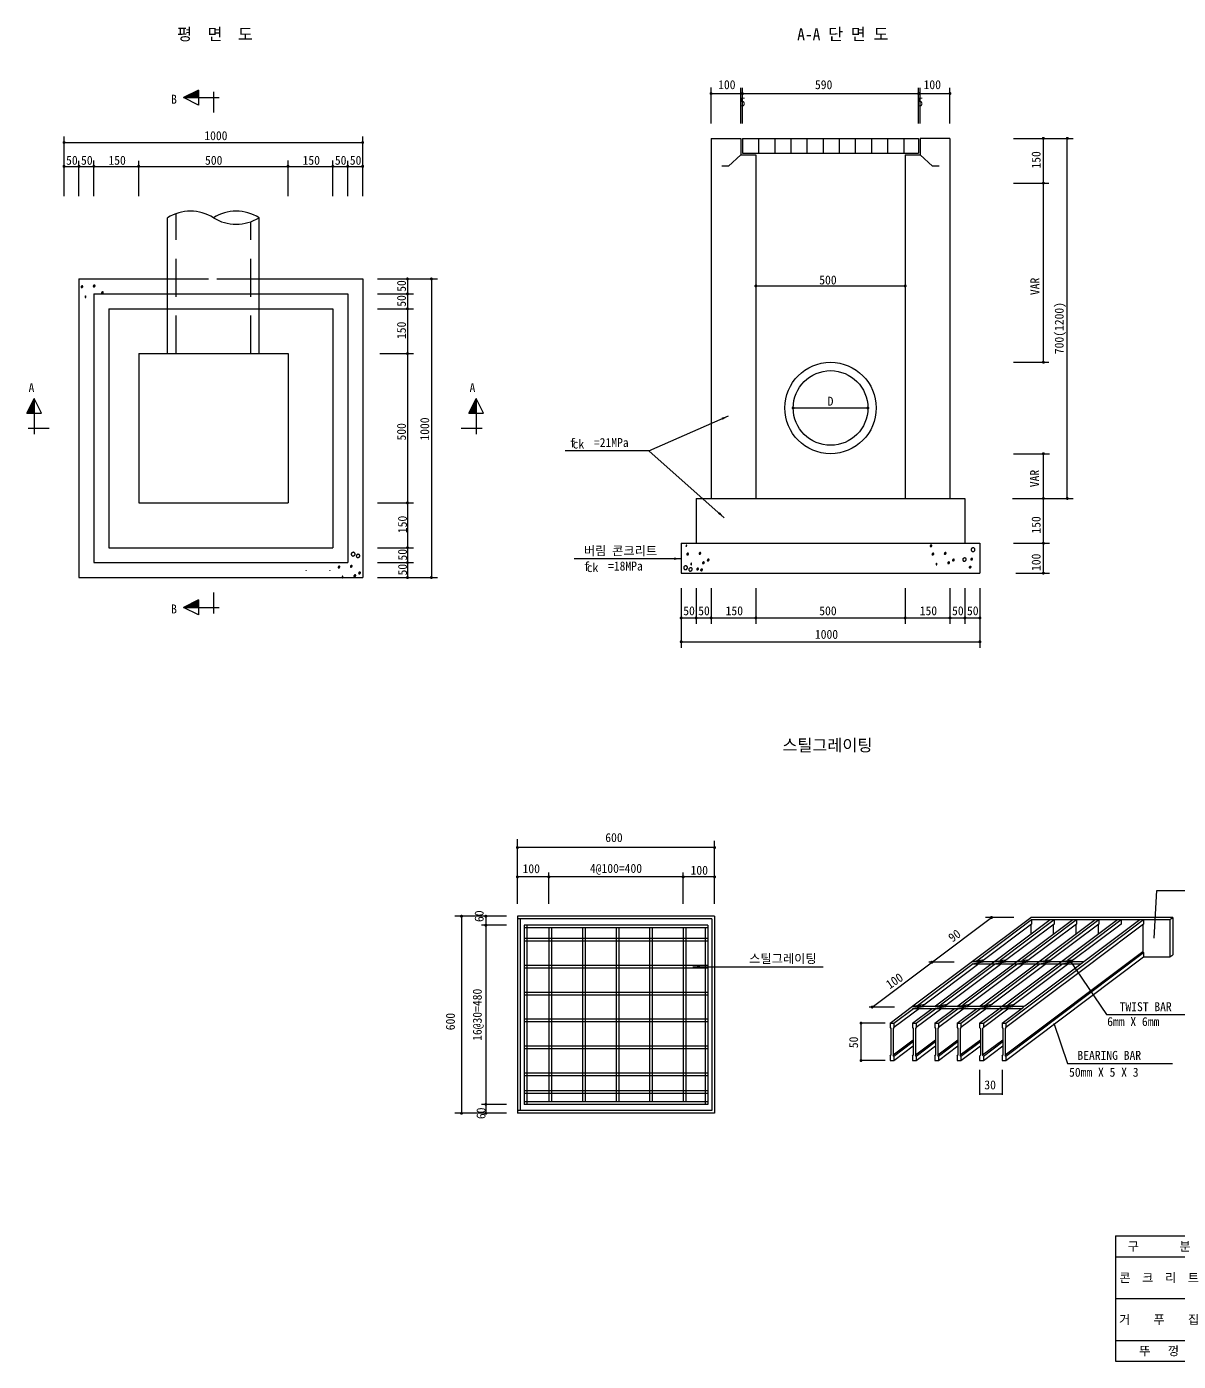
# Model space of a CAD drawing. Header units: inches. Extents: x 15 to 329, y 6 to 106.
# Drawn here: x 15.1 to 92.2, y 17.1 to 106.5 of the extents above; entities that cross this region are included whole.
import ezdxf
from ezdxf.enums import TextEntityAlignment as Align

# ---------------------------------------------------------------- set-up
doc = ezdxf.new("R2010")
doc.units = ezdxf.units.IN
doc.header["$MEASUREMENT"] = 0
doc.linetypes.add('HIDDEN', pattern=[9.525, 6.35, -3.175])
for name, color, linetype in [('ARHT', 8, 'Continuous'), ('COBR', 3, 'Continuous'), ('CODN', 1, 'Continuous'), ('COMM', 7, 'Continuous'), ('FORM', 7, 'Continuous'), ('TEXT', 3, 'Continuous')]:
    doc.layers.add(name, color=color, linetype=linetype)
doc.styles.add('돋움', font='DotumChe.TTF')

msp = doc.modelspace()

# ---------------------------------------------------------------- linework, layer by layer
at = {"layer": 'ARHT', "linetype": 'Continuous'}
for p, q in [((64.104, 99.005), (64.104, 98.005)), ((65.184, 99.005), (65.184, 98.005)), ((66.264, 99.005), (66.264, 98.005)), ((67.344, 99.005), (67.344, 98.005)), ((68.424, 99.005), (68.424, 98.005)), ((69.504, 99.005), (69.504, 98.005)), ((70.584, 99.005), (70.584, 98.005)), ((71.664, 99.005), (71.664, 98.005)), ((72.744, 99.005), (72.744, 98.005)), ((73.824, 99.005), (73.824, 98.005))]:
    msp.add_line(p, q, dxfattribs=at)
for points in [[(18.763, 89.105, 0.071895), (18.743, 89.087, 0.083232), (18.732, 89.067, 0.106682), (18.729, 89.045, 0.132372), (18.735, 89.028, 0.132372), (18.749, 89.017, 0.106682), (18.77, 89.012, 0.083232), (18.793, 89.015, 0.071895), (18.817, 89.027, 0.071895), (18.836, 89.045, 0.083232), (18.847, 89.065, 0.106682), (18.85, 89.087, 0.132372), (18.844, 89.104, 0.132372), (18.831, 89.115, 0.106682), (18.809, 89.12, 0.083232), (18.787, 89.117, 0.071895)], [(19.582, 89.155, 0.071895), (19.563, 89.136, 0.083232), (19.551, 89.116, 0.106682), (19.548, 89.095, 0.132372), (19.554, 89.078, 0.132372), (19.568, 89.066, 0.106682), (19.589, 89.061, 0.083232), (19.612, 89.065, 0.071895), (19.636, 89.077, 0.071895), (19.655, 89.095, 0.083232), (19.667, 89.115, 0.106682), (19.67, 89.136, 0.132372), (19.664, 89.153, 0.132372), (19.65, 89.165, 0.106682), (19.629, 89.17, 0.083232), (19.606, 89.166, 0.071895)], [(20.137, 88.706, 0.071895), (20.117, 88.688, 0.083232), (20.106, 88.668, 0.106682), (20.103, 88.646, 0.132372), (20.109, 88.629, 0.132372), (20.123, 88.618, 0.106682), (20.144, 88.613, 0.083232), (20.167, 88.616, 0.071895), (20.191, 88.628, 0.071895), (20.21, 88.646, 0.083232), (20.221, 88.666, 0.106682), (20.224, 88.688, 0.132372), (20.218, 88.705, 0.132372), (20.205, 88.716, 0.106682), (20.183, 88.721, 0.083232), (20.161, 88.718, 0.071895)], [(19.005, 88.395, 0.044171), (19.007, 88.372, 0.057606), (19.012, 88.355, 0.09989), (19.021, 88.342, 0.193829), (19.029, 88.339, 0.193829), (19.037, 88.342, 0.09989), (19.046, 88.355, 0.057606), (19.052, 88.372, 0.044171), (19.054, 88.395, 0.044171), (19.052, 88.418, 0.057606), (19.046, 88.435, 0.09989), (19.037, 88.448, 0.193829), (19.029, 88.451, 0.193829), (19.021, 88.448, 0.09989), (19.012, 88.435, 0.057606), (19.007, 88.418, 0.044171)]]:
    msp.add_lwpolyline(points, format="xyb", close=True, dxfattribs=at)
for centre in [(33.815, 70.048), (35.393, 70.048)]:
    msp.add_circle(centre, 0.002, dxfattribs=at)
for centre, radius, start, end in [((59.248, 71.714), 0.0522, 64.7817, 89.1393), ((59.203, 71.749), 0.093, 304.6197, 321.06852), ((59.256, 71.73), 0.0343, 34.6197, 64.7817), ((59.222, 71.735), 0.0696, 321.06852, 340.10012), ((59.256, 71.73), 0.0343, 4.45771, 34.6197), ((59.238, 71.729), 0.0522, 340.10012, 4.45771), ((75.643, 71.695), 0.0522, 160.10012, 184.45771), ((75.625, 71.694), 0.0343, 184.45771, 214.6197), ((75.659, 71.689), 0.0696, 141.06852, 160.10012), ((75.625, 71.694), 0.0343, 214.6197, 244.7817), ((75.677, 71.674), 0.093, 124.6197, 141.06852), ((75.633, 71.71), 0.0522, 244.7817, 269.1393), ((75.677, 71.674), 0.093, 108.17088, 124.6197), ((75.633, 71.727), 0.0696, 269.1393, 288.17088), ((75.67, 71.696), 0.0696, 89.1393, 108.17088), ((75.626, 71.749), 0.093, 288.17088, 304.6197), ((75.67, 71.714), 0.0522, 64.7817, 89.1393), ((75.626, 71.749), 0.093, 304.6197, 321.06852), ((75.678, 71.73), 0.0343, 34.6197, 64.7817), ((75.644, 71.735), 0.0696, 321.06852, 340.10012), ((75.678, 71.73), 0.0343, 4.45771, 34.6197), ((75.66, 71.729), 0.0522, 340.10012, 4.45771), ((78.475, 71.449), 0.131, 139.68816, 161.61197), ((78.475, 71.449), 0.131, 117.76437, 139.68816), ((78.473, 71.452), 0.127, 95.51129, 117.76437), ((78.473, 71.455), 0.124, 72.7762, 95.51129), ((78.474, 71.459), 0.12, 49.68817, 72.7762), ((78.474, 71.459), 0.12, 26.60014, 49.68817), ((78.471, 71.457), 0.124, 3.86504, 26.60014), ((36.957, 71.15), 0.127, 161.61197, 183.86504), ((36.954, 71.15), 0.124, 183.86504, 206.60014), ((36.961, 71.149), 0.131, 139.68816, 161.61197), ((36.95, 71.148), 0.12, 206.60014, 229.68817), ((36.961, 71.149), 0.131, 117.76437, 139.68816), ((36.95, 71.148), 0.12, 229.68817, 252.7762), ((36.959, 71.152), 0.127, 95.51129, 117.76437), ((36.952, 71.151), 0.124, 252.7762, 275.51129), ((36.958, 71.155), 0.124, 72.7762, 95.51129), ((36.951, 71.155), 0.127, 275.51129, 297.76437), ((36.96, 71.159), 0.12, 49.68817, 72.7762), ((36.949, 71.158), 0.131, 297.76437, 319.68816), ((36.96, 71.159), 0.12, 26.60014, 49.68817), ((36.949, 71.158), 0.131, 319.68816, 341.61197), ((36.956, 71.157), 0.124, 3.86504, 26.60014), ((36.953, 71.157), 0.127, 341.61197, 3.86504), ((37.274, 71.023), 0.107, 160.24937, 183.75418), ((37.259, 71.022), 0.0919, 183.75418, 209.16871), ((37.287, 71.019), 0.121, 139.02311, 160.24937), ((37.259, 71.022), 0.0919, 209.16871, 234.58324), ((37.299, 71.008), 0.138, 119.1687, 139.02311), ((37.267, 71.035), 0.107, 234.58324, 258.08805), ((37.299, 71.008), 0.138, 99.31428, 119.1687), ((37.27, 71.048), 0.121, 258.08805, 279.31428), ((37.297, 71.024), 0.121, 78.08805, 99.31428), ((37.267, 71.065), 0.138, 279.31428, 299.1687), ((37.3, 71.038), 0.107, 54.58324, 78.08805), ((37.267, 71.065), 0.138, 299.1687, 319.02311), ((37.308, 71.05), 0.0919, 29.16871, 54.58324), ((37.28, 71.054), 0.121, 319.02311, 340.24937), ((37.308, 71.05), 0.0919, 3.75418, 29.16871), ((37.293, 71.049), 0.107, 340.24937, 3.75418), ((59.349, 71.142), 0.0522, 160.10012, 184.45771), ((59.331, 71.141), 0.0343, 184.45771, 214.6197), ((59.365, 71.136), 0.0696, 141.06852, 160.10012), ((59.331, 71.141), 0.0343, 214.6197, 244.7817), ((59.384, 71.122), 0.093, 124.6197, 141.06852), ((59.339, 71.157), 0.0522, 244.7817, 269.1393), ((59.384, 71.122), 0.093, 108.17088, 124.6197), ((59.339, 71.175), 0.0696, 269.1393, 288.17088), ((59.376, 71.144), 0.0696, 89.1393, 108.17088), ((59.332, 71.197), 0.093, 288.17088, 304.6197), ((59.377, 71.161), 0.0522, 64.7817, 89.1393), ((59.332, 71.197), 0.093, 304.6197, 321.06852), ((59.384, 71.178), 0.0343, 34.6197, 64.7817), ((59.35, 71.182), 0.0696, 321.06852, 340.10012), ((59.384, 71.178), 0.0343, 4.45771, 34.6197), ((59.366, 71.176), 0.0522, 340.10012, 4.45771), ((60.168, 71.192), 0.0522, 160.10012, 184.45771), ((60.151, 71.19), 0.0343, 184.45771, 214.6197), ((60.185, 71.186), 0.0696, 141.06852, 160.10012), ((60.151, 71.19), 0.0343, 214.6197, 244.7817), ((60.203, 71.171), 0.093, 124.6197, 141.06852), ((60.158, 71.207), 0.0522, 244.7817, 269.1393), ((60.203, 71.171), 0.093, 108.17088, 124.6197), ((60.158, 71.224), 0.0696, 269.1393, 288.17088), ((60.196, 71.193), 0.0696, 89.1393, 108.17088), ((60.151, 71.246), 0.093, 288.17088, 304.6197), ((60.196, 71.211), 0.0522, 64.7817, 89.1393), ((60.151, 71.246), 0.093, 304.6197, 321.06852), ((60.204, 71.227), 0.0343, 34.6197, 64.7817), ((60.169, 71.232), 0.0696, 321.06852, 340.10012), ((60.204, 71.227), 0.0343, 4.45771, 34.6197), ((60.186, 71.226), 0.0522, 340.10012, 4.45771), ((60.44, 70.539), 0.093, 108.17088, 124.6197), ((60.433, 70.562), 0.0696, 89.1393, 108.17088), ((60.433, 70.579), 0.0522, 64.7817, 89.1393), ((60.44, 70.595), 0.0343, 34.6197, 64.7817), ((60.723, 70.743), 0.0522, 160.10012, 184.45771), ((60.705, 70.742), 0.0343, 184.45771, 214.6197), ((60.739, 70.737), 0.0696, 141.06852, 160.10012), ((60.705, 70.742), 0.0343, 214.6197, 244.7817), ((60.758, 70.723), 0.093, 124.6197, 141.06852), ((60.713, 70.758), 0.0522, 244.7817, 269.1393), ((60.758, 70.723), 0.093, 108.17088, 124.6197), ((60.713, 70.775), 0.0696, 269.1393, 288.17088), ((60.75, 70.745), 0.0696, 89.1393, 108.17088), ((60.706, 70.798), 0.093, 288.17088, 304.6197), ((60.751, 70.762), 0.0522, 64.7817, 89.1393), ((60.706, 70.798), 0.093, 304.6197, 321.06852), ((60.758, 70.778), 0.0343, 34.6197, 64.7817), ((60.724, 70.783), 0.0696, 321.06852, 340.10012), ((60.758, 70.778), 0.0343, 4.45771, 34.6197), ((60.74, 70.777), 0.0522, 340.10012, 4.45771), ((75.771, 71.142), 0.0522, 160.10012, 184.45771), ((75.753, 71.141), 0.0343, 184.45771, 214.6197), ((75.788, 71.136), 0.0696, 141.06852, 160.10012), ((75.753, 71.141), 0.0343, 214.6197, 244.7817), ((75.806, 71.122), 0.093, 124.6197, 141.06852), ((75.761, 71.157), 0.0522, 244.7817, 269.1393), ((75.806, 71.122), 0.093, 108.17088, 124.6197), ((75.761, 71.175), 0.0696, 269.1393, 288.17088), ((75.798, 71.144), 0.0696, 89.1393, 108.17088), ((75.754, 71.197), 0.093, 288.17088, 304.6197), ((75.799, 71.161), 0.0522, 64.7817, 89.1393), ((75.754, 71.197), 0.093, 304.6197, 321.06852), ((75.806, 71.178), 0.0343, 34.6197, 64.7817), ((75.772, 71.182), 0.0696, 321.06852, 340.10012), ((75.806, 71.178), 0.0343, 4.45771, 34.6197), ((75.789, 71.176), 0.0522, 340.10012, 4.45771), ((76.591, 71.192), 0.0522, 160.10012, 184.45771), ((76.573, 71.19), 0.0343, 184.45771, 214.6197), ((76.607, 71.186), 0.0696, 141.06852, 160.10012), ((76.573, 71.19), 0.0343, 214.6197, 244.7817), ((76.625, 71.171), 0.093, 124.6197, 141.06852), ((76.58, 71.207), 0.0522, 244.7817, 269.1393), ((76.625, 71.171), 0.093, 108.17088, 124.6197), ((76.581, 71.224), 0.0696, 269.1393, 288.17088), ((76.618, 71.193), 0.0696, 89.1393, 108.17088), ((76.573, 71.246), 0.093, 288.17088, 304.6197), ((76.618, 71.211), 0.0522, 64.7817, 89.1393), ((76.573, 71.246), 0.093, 304.6197, 321.06852), ((76.626, 71.227), 0.0343, 34.6197, 64.7817), ((76.592, 71.232), 0.0696, 321.06852, 340.10012), ((76.626, 71.227), 0.0343, 4.45771, 34.6197), ((76.608, 71.226), 0.0522, 340.10012, 4.45771), ((76.862, 70.539), 0.093, 108.17088, 124.6197), ((76.855, 70.562), 0.0696, 89.1393, 108.17088), ((76.855, 70.579), 0.0522, 64.7817, 89.1393), ((76.863, 70.595), 0.0343, 34.6197, 64.7817), ((77.145, 70.743), 0.0522, 160.10012, 184.45771), ((77.127, 70.742), 0.0343, 184.45771, 214.6197), ((77.162, 70.737), 0.0696, 141.06852, 160.10012), ((77.127, 70.742), 0.0343, 214.6197, 244.7817), ((77.18, 70.723), 0.093, 124.6197, 141.06852), ((77.135, 70.758), 0.0522, 244.7817, 269.1393), ((77.18, 70.723), 0.093, 108.17088, 124.6197), ((77.135, 70.775), 0.0696, 269.1393, 288.17088), ((77.173, 70.745), 0.0696, 89.1393, 108.17088), ((77.128, 70.798), 0.093, 288.17088, 304.6197), ((77.173, 70.762), 0.0522, 64.7817, 89.1393), ((77.128, 70.798), 0.093, 304.6197, 321.06852), ((77.18, 70.778), 0.0343, 34.6197, 64.7817), ((77.146, 70.783), 0.0696, 321.06852, 340.10012), ((77.18, 70.778), 0.0343, 4.45771, 34.6197), ((77.163, 70.777), 0.0522, 340.10012, 4.45771), ((77.884, 70.782), 0.107, 160.24937, 183.75418), ((77.869, 70.781), 0.0919, 183.75418, 209.16871), ((77.897, 70.777), 0.121, 139.02311, 160.24937), ((77.869, 70.781), 0.0919, 209.16871, 234.58324), ((77.909, 70.766), 0.138, 119.1687, 139.02311), ((77.877, 70.793), 0.107, 234.58324, 258.08805), ((77.909, 70.766), 0.138, 99.31428, 119.1687), ((77.88, 70.806), 0.121, 258.08805, 279.31428), ((77.907, 70.783), 0.121, 78.08805, 99.31428), ((77.877, 70.823), 0.138, 279.31428, 299.1687), ((77.91, 70.796), 0.107, 54.58324, 78.08805), ((77.877, 70.823), 0.138, 299.1687, 319.02311), ((77.918, 70.808), 0.0919, 29.16871, 54.58324), ((77.89, 70.812), 0.121, 319.02311, 340.24937), ((77.918, 70.808), 0.0919, 3.75418, 29.16871), ((77.903, 70.807), 0.107, 340.24937, 3.75418), ((78.362, 70.802), 0.0522, 160.10012, 184.45771), ((78.344, 70.8), 0.0343, 184.45771, 214.6197), ((78.379, 70.796), 0.0696, 141.06852, 160.10012), ((78.344, 70.8), 0.0343, 214.6197, 244.7817), ((78.397, 70.781), 0.093, 124.6197, 141.06852), ((78.352, 70.817), 0.0522, 244.7817, 269.1393), ((78.397, 70.781), 0.093, 108.17088, 124.6197), ((78.472, 71.45), 0.127, 161.61197, 183.86504), ((78.468, 71.45), 0.124, 183.86504, 206.60014), ((78.352, 70.834), 0.0696, 269.1393, 288.17088), ((78.465, 71.448), 0.12, 206.60014, 229.68817), ((78.39, 70.803), 0.0696, 89.1393, 108.17088), ((78.345, 70.856), 0.093, 288.17088, 304.6197), ((78.465, 71.448), 0.12, 229.68817, 252.7762), ((78.39, 70.821), 0.0522, 64.7817, 89.1393), ((78.345, 70.856), 0.093, 304.6197, 321.06852), ((78.397, 70.837), 0.0343, 34.6197, 64.7817), ((78.363, 70.842), 0.0696, 321.06852, 340.10012), ((78.397, 70.837), 0.0343, 4.45771, 34.6197), ((78.38, 70.836), 0.0522, 340.10012, 4.45771), ((78.466, 71.452), 0.124, 252.7762, 275.51129), ((78.466, 71.455), 0.127, 275.51129, 297.76437), ((78.464, 71.458), 0.131, 297.76437, 319.68816), ((78.464, 71.458), 0.131, 319.68816, 341.61197), ((78.468, 71.457), 0.127, 341.61197, 3.86504), ((36.001, 70.276), 0.0522, 160.10012, 184.45771), ((35.983, 70.275), 0.0343, 184.45771, 214.6197), ((36.017, 70.27), 0.0696, 141.06852, 160.10012), ((35.983, 70.275), 0.0343, 214.6197, 244.7817), ((36.035, 70.255), 0.093, 124.6197, 141.06852), ((35.99, 70.291), 0.0522, 244.7817, 269.1393), ((36.035, 70.255), 0.093, 108.17088, 124.6197), ((35.991, 70.308), 0.0696, 269.1393, 288.17088), ((36.028, 70.278), 0.0696, 89.1393, 108.17088), ((35.983, 70.33), 0.093, 288.17088, 304.6197), ((36.028, 70.295), 0.0522, 64.7817, 89.1393), ((35.983, 70.33), 0.093, 304.6197, 321.06852), ((36.036, 70.311), 0.0343, 34.6197, 64.7817), ((36.001, 70.316), 0.0696, 321.06852, 340.10012), ((36.036, 70.311), 0.0343, 4.45771, 34.6197), ((36.018, 70.31), 0.0522, 340.10012, 4.45771), ((36.82, 70.326), 0.0522, 160.10012, 184.45771), ((36.802, 70.324), 0.0343, 184.45771, 214.6197), ((36.836, 70.32), 0.0696, 141.06852, 160.10012), ((36.802, 70.324), 0.0343, 214.6197, 244.7817), ((36.854, 70.305), 0.093, 124.6197, 141.06852), ((36.81, 70.34), 0.0522, 244.7817, 269.1393), ((36.854, 70.305), 0.093, 108.17088, 124.6197), ((36.81, 70.358), 0.0696, 269.1393, 288.17088), ((36.847, 70.327), 0.0696, 89.1393, 108.17088), ((36.803, 70.38), 0.093, 288.17088, 304.6197), ((36.847, 70.345), 0.0522, 64.7817, 89.1393), ((36.803, 70.38), 0.093, 304.6197, 321.06852), ((36.855, 70.361), 0.0343, 34.6197, 64.7817), ((36.821, 70.365), 0.0696, 321.06852, 340.10012), ((36.855, 70.361), 0.0343, 4.45771, 34.6197), ((36.837, 70.359), 0.0522, 340.10012, 4.45771), ((37.073, 69.688), 0.0696, 141.06852, 160.10012), ((37.091, 69.673), 0.093, 124.6197, 141.06852), ((37.091, 69.673), 0.093, 108.17088, 124.6197), ((37.084, 69.695), 0.0696, 89.1393, 108.17088), ((37.084, 69.713), 0.0522, 64.7817, 89.1393), ((37.092, 69.729), 0.0343, 34.6197, 64.7817), ((37.092, 69.729), 0.0343, 4.45771, 34.6197), ((37.074, 69.728), 0.0522, 340.10012, 4.45771), ((37.375, 69.877), 0.0522, 160.10012, 184.45771), ((37.357, 69.876), 0.0343, 184.45771, 214.6197), ((37.391, 69.871), 0.0696, 141.06852, 160.10012), ((37.357, 69.876), 0.0343, 214.6197, 244.7817), ((37.409, 69.856), 0.093, 124.6197, 141.06852), ((37.364, 69.892), 0.0522, 244.7817, 269.1393), ((37.409, 69.856), 0.093, 108.17088, 124.6197), ((37.365, 69.909), 0.0696, 269.1393, 288.17088), ((37.402, 69.879), 0.0696, 89.1393, 108.17088), ((37.357, 69.931), 0.093, 288.17088, 304.6197), ((37.402, 69.896), 0.0522, 64.7817, 89.1393), ((37.357, 69.931), 0.093, 304.6197, 321.06852), ((37.41, 69.912), 0.0343, 34.6197, 64.7817), ((37.376, 69.917), 0.0696, 321.06852, 340.10012), ((37.41, 69.912), 0.0343, 4.45771, 34.6197), ((37.392, 69.911), 0.0522, 340.10012, 4.45771), ((59.217, 70.245), 0.127, 161.61197, 183.86504), ((59.214, 70.245), 0.124, 183.86504, 206.60014), ((59.22, 70.244), 0.131, 139.68816, 161.61197), ((59.21, 70.243), 0.12, 206.60014, 229.68817), ((59.22, 70.244), 0.131, 117.76437, 139.68816), ((59.21, 70.243), 0.12, 229.68817, 252.7762), ((59.219, 70.247), 0.127, 95.51129, 117.76437), ((59.212, 70.247), 0.124, 252.7762, 275.51129), ((59.218, 70.25), 0.124, 72.7762, 95.51129), ((59.211, 70.25), 0.127, 275.51129, 297.76437), ((59.22, 70.254), 0.12, 49.68817, 72.7762), ((59.209, 70.253), 0.131, 297.76437, 319.68816), ((59.22, 70.254), 0.12, 26.60014, 49.68817), ((59.209, 70.253), 0.131, 319.68816, 341.61197), ((59.216, 70.252), 0.124, 3.86504, 26.60014), ((59.213, 70.252), 0.127, 341.61197, 3.86504), ((59.534, 70.119), 0.107, 160.24937, 183.75418), ((59.519, 70.118), 0.0919, 183.75418, 209.16871), ((59.547, 70.114), 0.121, 139.02311, 160.24937), ((59.519, 70.118), 0.0919, 209.16871, 234.58324), ((59.559, 70.103), 0.138, 119.1687, 139.02311), ((59.527, 70.13), 0.107, 234.58324, 258.08805), ((59.559, 70.103), 0.138, 99.31428, 119.1687), ((59.53, 70.143), 0.121, 258.08805, 279.31428), ((59.557, 70.12), 0.121, 78.08805, 99.31428), ((59.527, 70.16), 0.138, 279.31428, 299.1687), ((59.703, 70.488), 0.13, 169.88342, 180), ((59.703, 70.488), 0.13, 180, 190.11658), ((59.651, 70.498), 0.0768, 156.69567, 169.88342), ((59.651, 70.479), 0.0768, 190.11658, 203.30433), ((59.618, 70.512), 0.0408, 133.87833, 156.69567), ((59.618, 70.465), 0.0408, 203.30433, 226.12167), ((59.56, 70.133), 0.107, 54.58324, 78.08805), ((59.597, 70.533), 0.0114, 90, 133.87833), ((59.597, 70.444), 0.0114, 226.12167, 270), ((59.527, 70.16), 0.138, 299.1687, 319.02311), ((59.597, 70.533), 0.0114, 46.12167, 90), ((59.597, 70.444), 0.0114, 270, 313.87833), ((59.577, 70.512), 0.0408, 23.30433, 46.12167), ((59.577, 70.465), 0.0408, 313.87833, 336.69567), ((59.544, 70.498), 0.0768, 10.11658, 23.30433), ((59.544, 70.479), 0.0768, 336.69567, 349.88342), ((59.491, 70.488), 0.13, 0, 10.11658), ((59.491, 70.488), 0.13, 349.88342, 0), ((59.568, 70.145), 0.0919, 29.16871, 54.58324), ((59.54, 70.149), 0.121, 319.02311, 340.24937), ((59.568, 70.145), 0.0919, 3.75418, 29.16871), ((59.553, 70.144), 0.107, 340.24937, 3.75418), ((60.012, 70.139), 0.0522, 160.10012, 184.45771), ((59.994, 70.137), 0.0343, 184.45771, 214.6197), ((60.029, 70.133), 0.0696, 141.06852, 160.10012), ((59.994, 70.137), 0.0343, 214.6197, 244.7817), ((60.047, 70.118), 0.093, 124.6197, 141.06852), ((60.002, 70.154), 0.0522, 244.7817, 269.1393), ((60.047, 70.118), 0.093, 108.17088, 124.6197), ((60.002, 70.171), 0.0696, 269.1393, 288.17088), ((60.04, 70.14), 0.0696, 89.1393, 108.17088), ((59.995, 70.193), 0.093, 288.17088, 304.6197), ((60.04, 70.158), 0.0522, 64.7817, 89.1393), ((59.995, 70.193), 0.093, 304.6197, 321.06852), ((60.047, 70.174), 0.0343, 34.6197, 64.7817), ((60.013, 70.178), 0.0696, 321.06852, 340.10012), ((60.047, 70.174), 0.0343, 4.45771, 34.6197), ((60.03, 70.173), 0.0522, 340.10012, 4.45771), ((60.276, 70.084), 0.0522, 160.10012, 184.45771), ((60.258, 70.083), 0.0343, 184.45771, 214.6197), ((60.292, 70.078), 0.0696, 141.06852, 160.10012), ((60.258, 70.083), 0.0343, 214.6197, 244.7817), ((60.311, 70.064), 0.093, 124.6197, 141.06852), ((60.266, 70.099), 0.0522, 244.7817, 269.1393), ((60.311, 70.064), 0.093, 108.17088, 124.6197), ((60.266, 70.116), 0.0696, 269.1393, 288.17088), ((60.303, 70.086), 0.0696, 89.1393, 108.17088), ((60.259, 70.139), 0.093, 288.17088, 304.6197), ((60.304, 70.103), 0.0522, 64.7817, 89.1393), ((60.259, 70.139), 0.093, 304.6197, 321.06852), ((60.311, 70.119), 0.0343, 34.6197, 64.7817), ((60.277, 70.124), 0.0696, 321.06852, 340.10012), ((60.311, 70.119), 0.0343, 4.45771, 34.6197), ((60.293, 70.118), 0.0522, 340.10012, 4.45771), ((60.405, 70.56), 0.0522, 160.10012, 184.45771), ((60.388, 70.559), 0.0343, 184.45771, 214.6197), ((60.422, 70.554), 0.0696, 141.06852, 160.10012), ((60.388, 70.559), 0.0343, 214.6197, 244.7817), ((60.44, 70.539), 0.093, 124.6197, 141.06852), ((60.395, 70.575), 0.0522, 244.7817, 269.1393), ((60.395, 70.592), 0.0696, 269.1393, 288.17088), ((60.388, 70.614), 0.093, 288.17088, 304.6197), ((60.388, 70.614), 0.093, 304.6197, 321.06852), ((60.406, 70.6), 0.0696, 321.06852, 340.10012), ((60.44, 70.595), 0.0343, 4.45771, 34.6197), ((60.423, 70.594), 0.0522, 340.10012, 4.45771), ((76.126, 70.488), 0.13, 169.88342, 180), ((76.126, 70.488), 0.13, 180, 190.11658), ((76.073, 70.498), 0.0768, 156.69567, 169.88342), ((76.073, 70.479), 0.0768, 190.11658, 203.30433), ((76.04, 70.512), 0.0408, 133.87833, 156.69567), ((76.04, 70.465), 0.0408, 203.30433, 226.12167), ((76.02, 70.533), 0.0114, 90, 133.87833), ((76.02, 70.444), 0.0114, 226.12167, 270), ((76.02, 70.533), 0.0114, 46.12167, 90), ((76.02, 70.444), 0.0114, 270, 313.87833), ((75.999, 70.512), 0.0408, 23.30433, 46.12167), ((75.999, 70.465), 0.0408, 313.87833, 336.69567), ((75.966, 70.498), 0.0768, 10.11658, 23.30433), ((75.966, 70.479), 0.0768, 336.69567, 349.88342), ((75.913, 70.488), 0.13, 0, 10.11658), ((75.913, 70.488), 0.13, 349.88342, 0), ((76.828, 70.56), 0.0522, 160.10012, 184.45771), ((76.81, 70.559), 0.0343, 184.45771, 214.6197), ((76.844, 70.554), 0.0696, 141.06852, 160.10012), ((76.81, 70.559), 0.0343, 214.6197, 244.7817), ((76.862, 70.539), 0.093, 124.6197, 141.06852), ((76.817, 70.575), 0.0522, 244.7817, 269.1393), ((76.818, 70.592), 0.0696, 269.1393, 288.17088), ((76.81, 70.614), 0.093, 288.17088, 304.6197), ((76.81, 70.614), 0.093, 304.6197, 321.06852), ((76.828, 70.6), 0.0696, 321.06852, 340.10012), ((76.863, 70.595), 0.0343, 4.45771, 34.6197), ((76.845, 70.594), 0.0522, 340.10012, 4.45771), ((78.265, 70.267), 0.0522, 160.10012, 184.45771), ((78.248, 70.266), 0.0343, 184.45771, 214.6197), ((78.282, 70.262), 0.0696, 141.06852, 160.10012), ((78.248, 70.266), 0.0343, 214.6197, 244.7817), ((78.3, 70.247), 0.093, 124.6197, 141.06852), ((78.255, 70.282), 0.0522, 244.7817, 269.1393), ((78.3, 70.247), 0.093, 108.17088, 124.6197), ((78.255, 70.3), 0.0696, 269.1393, 288.17088), ((78.293, 70.269), 0.0696, 89.1393, 108.17088), ((78.248, 70.322), 0.093, 288.17088, 304.6197), ((78.293, 70.286), 0.0522, 64.7817, 89.1393), ((78.248, 70.322), 0.093, 304.6197, 321.06852), ((78.3, 70.303), 0.0343, 34.6197, 64.7817), ((78.266, 70.307), 0.0696, 321.06852, 340.10012), ((78.3, 70.303), 0.0343, 4.45771, 34.6197), ((78.283, 70.301), 0.0522, 340.10012, 4.45771), ((36.355, 69.622), 0.13, 169.88342, 180), ((36.355, 69.622), 0.13, 180, 190.11658), ((36.302, 69.632), 0.0768, 156.69567, 169.88342), ((36.302, 69.613), 0.0768, 190.11658, 203.30433), ((36.269, 69.646), 0.0408, 133.87833, 156.69567), ((36.269, 69.599), 0.0408, 203.30433, 226.12167), ((36.249, 69.667), 0.0114, 90, 133.87833), ((36.249, 69.577), 0.0114, 226.12167, 270), ((36.249, 69.667), 0.0114, 46.12167, 90), ((36.249, 69.577), 0.0114, 270, 313.87833), ((36.228, 69.646), 0.0408, 23.30433, 46.12167), ((36.228, 69.599), 0.0408, 313.87833, 336.69567), ((36.195, 69.632), 0.0768, 10.11658, 23.30433), ((36.195, 69.613), 0.0768, 336.69567, 349.88342), ((36.143, 69.622), 0.13, 0, 10.11658), ((36.143, 69.622), 0.13, 349.88342, 0), ((37.057, 69.694), 0.0522, 160.10012, 184.45771), ((37.039, 69.692), 0.0343, 184.45771, 214.6197), ((37.039, 69.692), 0.0343, 214.6197, 244.7817), ((37.047, 69.708), 0.0522, 244.7817, 269.1393), ((37.047, 69.726), 0.0696, 269.1393, 288.17088), ((37.04, 69.748), 0.093, 288.17088, 304.6197), ((37.04, 69.748), 0.093, 304.6197, 321.06852), ((37.058, 69.733), 0.0696, 321.06852, 340.10012)]:
    msp.add_arc(centre, radius, start, end, dxfattribs=at)
at = {"layer": 'COBR'}
for p, q in [((62.924, 97.905), (62.099, 97.142)), ((74.924, 97.905), (75.749, 97.142)), ((62.099, 97.142), (61.643, 97.142)), ((76.204, 97.142), (75.749, 97.142))]:
    msp.add_line(p, q, dxfattribs=at)
at = {"layer": 'CODN'}
for p, q in [((26.592, 102.23), (25.592, 101.73)), ((26.592, 102.23), (26.592, 101.23)), ((27.592, 102.13), (27.592, 100.73)), ((25.592, 101.73), (27.992, 101.73)), ((26.592, 101.23), (25.592, 101.73)), ((15.092, 80.588), (15.592, 81.588)), ((16.092, 80.588), (15.592, 81.588)), ((15.592, 81.588), (15.592, 79.188)), ((44.692, 80.588), (45.192, 81.588)), ((45.692, 80.588), (45.192, 81.588)), ((45.192, 81.588), (45.192, 79.188)), ((15.092, 80.588), (16.092, 80.588)), ((44.692, 80.588), (45.692, 80.588)), ((15.192, 79.588), (16.592, 79.588)), ((44.192, 79.588), (45.592, 79.588)), ((26.592, 68.088), (25.592, 67.588)), ((26.592, 68.088), (26.592, 67.088)), ((27.592, 68.588), (27.592, 67.188)), ((25.592, 67.588), (27.992, 67.588)), ((26.592, 67.088), (25.592, 67.588)), ((47.957, 47.74), (47.957, 52.067)), ((61.157, 47.74), (61.157, 51.953)), ((61.157, 51.503), (47.957, 51.503)), ((61.157, 49.538), (47.957, 49.538)), ((50.057, 47.74), (50.057, 49.838)), ((59.057, 47.74), (59.057, 49.838)), ((90.6, 45.444), (90.775, 48.628)), ((90.775, 48.628), (101.393, 48.628)), ((47.223, 46.903), (43.759, 46.903)), ((44.209, 46.903), (44.209, 33.703)), ((45.841, 46.903), (45.841, 33.703)), ((71.712, 40.821), (79.709, 46.824)), ((81.2, 46.824), (79.307, 46.824)), ((47.223, 46.303), (45.541, 46.303)), ((77.202, 43.823), (75.508, 43.823)), ((84.947, 43.942), (87.404, 40.331)), ((73.203, 40.821), (71.509, 40.821)), ((87.404, 40.331), (94.21, 40.331)), ((72.576, 39.742), (70.884, 39.742)), ((70.964, 39.742), (70.964, 37.242)), ((83.878, 39.731), (84.786, 37.031)), ((72.576, 37.242), (70.884, 37.242)), ((84.786, 37.031), (91.824, 37.031)), ((78.908, 36.623), (78.908, 34.931)), ((80.408, 36.623), (80.408, 34.931)), ((78.908, 35.011), (80.408, 35.011)), ((47.223, 34.303), (45.541, 34.303)), ((47.223, 33.703), (43.759, 33.703))]:
    msp.add_line(p, q, dxfattribs=at)
at = {"layer": 'CODN', "linetype": 'Continuous'}
for p, q in [((60.923, 100.005), (60.923, 102.405)), ((60.923, 102.005), (76.924, 102.005)), ((62.924, 100.621), (62.924, 102.377)), ((62.924, 100.005), (62.924, 102.377)), ((63.024, 100.621), (63.024, 102.377)), ((63.024, 100.005), (63.024, 102.377)), ((74.824, 100.621), (74.824, 102.377)), ((74.824, 100.005), (74.824, 102.377)), ((74.924, 100.621), (74.924, 102.377)), ((74.924, 100.005), (74.924, 102.377)), ((76.924, 100.005), (76.924, 102.377)), ((17.592, 95.13), (17.592, 99.13)), ((17.592, 98.73), (37.592, 98.73)), ((37.592, 95.13), (37.592, 99.13)), ((81.179, 99.005), (85.179, 99.005)), ((83.179, 84.005), (83.179, 99.005)), ((84.779, 74.884), (84.779, 99.005)), ((18.592, 95.275), (18.592, 97.501)), ((19.592, 95.275), (19.592, 97.53)), ((22.592, 95.275), (22.592, 97.501)), ((32.592, 95.275), (32.592, 97.53)), ((35.592, 95.13), (35.592, 97.53)), ((35.592, 95.275), (35.592, 97.501)), ((36.592, 95.13), (36.592, 97.501)), ((17.592, 97.13), (37.592, 97.13)), ((18.592, 95.13), (18.592, 96.547)), ((19.592, 95.13), (19.592, 96.547)), ((22.592, 95.13), (22.592, 96.547)), ((32.592, 95.13), (32.592, 96.547)), ((81.179, 96.005), (83.55, 96.005)), ((38.592, 89.589), (42.592, 89.589)), ((38.592, 89.589), (40.418, 89.589)), ((40.592, 89.589), (40.592, 69.588)), ((42.192, 89.589), (42.192, 69.588)), ((38.592, 88.589), (40.418, 88.589)), ((38.737, 88.589), (40.992, 88.589)), ((63.924, 89.119), (73.924, 89.119)), ((38.592, 87.589), (40.992, 87.589)), ((38.737, 87.589), (40.418, 87.589)), ((38.737, 84.589), (40.418, 84.589)), ((38.737, 84.589), (40.992, 84.589)), ((81.179, 84.005), (83.55, 84.005)), ((66.423, 80.945), (71.424, 80.945)), ((56.745, 78.077), (62.099, 80.412)), ((56.745, 78.077), (51.146, 78.077)), ((61.805, 73.597), (56.745, 78.077)), ((81.179, 77.884), (83.579, 77.884)), ((83.179, 69.884), (83.179, 77.884)), ((38.592, 74.589), (40.992, 74.589)), ((38.737, 74.589), (40.418, 74.589)), ((81.107, 74.884), (85.179, 74.884)), ((38.592, 71.589), (40.992, 71.589)), ((38.737, 71.589), (40.485, 71.589)), ((81.179, 71.884), (83.579, 71.884)), ((55.888, 70.851), (51.751, 70.851)), ((58.923, 70.851), (55.888, 70.851)), ((38.592, 70.589), (40.418, 70.589)), ((38.737, 70.589), (40.992, 70.589)), ((81.324, 69.884), (83.579, 69.884)), ((38.592, 69.588), (42.592, 69.588)), ((38.592, 69.588), (40.418, 69.588)), ((58.923, 68.884), (58.923, 64.884)), ((59.923, 68.884), (59.923, 66.73)), ((59.923, 68.884), (59.923, 66.484)), ((60.923, 68.884), (60.923, 66.73)), ((60.923, 68.884), (60.923, 66.484)), ((63.924, 68.884), (63.924, 66.73)), ((63.924, 68.884), (63.924, 66.484)), ((73.924, 68.884), (73.924, 66.73)), ((73.924, 68.884), (73.924, 66.484)), ((76.924, 68.884), (76.924, 66.73)), ((76.924, 68.884), (76.924, 66.484)), ((77.924, 68.884), (77.924, 66.73)), ((77.924, 68.884), (77.924, 66.484)), ((78.924, 68.884), (78.924, 64.884)), ((78.924, 68.884), (78.924, 66.501)), ((58.923, 66.884), (78.924, 66.884)), ((58.923, 65.284), (78.924, 65.284))]:
    msp.add_line(p, q, dxfattribs=at)
at = {"layer": 'CODN', "linetype": 'Continuous', "const_width": 0.1}
for points in [[(60.873, 102.005, 1), (60.973, 102.005, 1)], [(62.974, 102.005, 1), (63.074, 102.005, 1)], [(74.774, 102.005, 1), (74.874, 102.005, 1)], [(76.874, 102.005, 1), (76.974, 102.005, 1)], [(17.542, 98.73, 1), (17.642, 98.73, 1)], [(37.542, 98.73, 1), (37.642, 98.73, 1)], [(83.129, 99.005, 1), (83.229, 99.005, 1)], [(84.729, 99.005, 1), (84.829, 99.005, 1)], [(17.542, 97.13, 1), (17.642, 97.13, 1)], [(18.542, 97.13, 1), (18.642, 97.13, 1)], [(19.542, 97.13, 1), (19.642, 97.13, 1)], [(22.542, 97.13, 1), (22.642, 97.13, 1)], [(32.542, 97.13, 1), (32.642, 97.13, 1)], [(35.542, 97.13, 1), (35.642, 97.13, 1)], [(36.542, 97.13, 1), (36.642, 97.13, 1)], [(37.542, 97.13, 1), (37.642, 97.13, 1)], [(83.129, 96.005, 1), (83.229, 96.005, 1)], [(40.542, 89.589, 1), (40.642, 89.589, 1)], [(42.142, 89.589, 1), (42.242, 89.589, 1)], [(40.542, 88.589, 1), (40.642, 88.589, 1)], [(63.874, 89.119, 1), (63.974, 89.119, 1)], [(73.874, 89.119, 1), (73.974, 89.119, 1)], [(40.542, 87.589, 1), (40.642, 87.589, 1)], [(40.542, 84.589, 1), (40.642, 84.589, 1)], [(83.129, 84.005, 1), (83.229, 84.005, 1)], [(66.373, 80.945, 1), (66.473, 80.945, 1)], [(71.374, 80.945, 1), (71.474, 80.945, 1)], [(83.129, 77.884, 1), (83.229, 77.884, 1)], [(40.542, 74.589, 1), (40.642, 74.589, 1)], [(83.129, 74.884, 1), (83.229, 74.884, 1)], [(84.729, 74.884, 1), (84.829, 74.884, 1)], [(40.542, 71.589, 1), (40.642, 71.589, 1)], [(83.129, 71.884, 1), (83.229, 71.884, 1)], [(40.542, 70.589, 1), (40.642, 70.589, 1)], [(83.129, 69.884, 1), (83.229, 69.884, 1)], [(40.542, 69.588, 1), (40.642, 69.588, 1)], [(42.142, 69.588, 1), (42.242, 69.588, 1)], [(58.873, 66.884, 1), (58.973, 66.884, 1)], [(59.873, 66.884, 1), (59.973, 66.884, 1)], [(60.873, 66.884, 1), (60.973, 66.884, 1)], [(63.874, 66.884, 1), (63.974, 66.884, 1)], [(73.874, 66.884, 1), (73.974, 66.884, 1)], [(76.874, 66.884, 1), (76.974, 66.884, 1)], [(77.874, 66.884, 1), (77.974, 66.884, 1)], [(78.874, 66.884, 1), (78.974, 66.884, 1)], [(58.873, 65.284, 1), (58.973, 65.284, 1)], [(78.874, 65.284, 1), (78.974, 65.284, 1)], [(47.907, 51.503, 1), (48.007, 51.503, 1)], [(61.107, 51.503, 1), (61.207, 51.503, 1)], [(47.907, 49.538, 1), (48.007, 49.538, 1)], [(50.007, 49.538, 1), (50.107, 49.538, 1)], [(59.007, 49.538, 1), (59.107, 49.538, 1)], [(61.107, 49.538, 1), (61.207, 49.538, 1)], [(44.159, 46.903, 1), (44.259, 46.903, 1)], [(45.791, 46.903, 1), (45.891, 46.903, 1)], [(79.659, 46.824, 1), (79.759, 46.824, 1)], [(45.791, 46.303, 1), (45.891, 46.303, 1)], [(75.66, 43.823, 1), (75.76, 43.823, 1)], [(71.662, 40.821, 1), (71.762, 40.821, 1)], [(70.914, 39.742, 1), (71.014, 39.742, 1)], [(70.914, 37.242, 1), (71.014, 37.242, 1)], [(45.791, 34.303, 1), (45.891, 34.303, 1)], [(44.159, 33.703, 1), (44.259, 33.703, 1)], [(45.791, 33.703, 1), (45.891, 33.703, 1)]]:
    msp.add_lwpolyline(points, format="xyb", close=True, dxfattribs=at)
at = {"layer": 'CODN'}
msp.add_lwpolyline([(59.711, 43.515), (68.423, 43.515)], dxfattribs=at)
for points in [[(26.592, 101.73), (25.592, 101.73), (26.592, 102.23)], [(15.592, 80.588), (15.592, 81.588), (15.092, 80.588)], [(45.192, 80.588), (45.192, 81.588), (44.692, 80.588)], [(26.592, 67.588), (25.592, 67.588), (26.592, 68.088)]]:
    msp.add_solid(points, dxfattribs=at)
at = {"layer": 'CODN', "linetype": 'Continuous'}
for points in [[(61.627, 80.293), (61.691, 80.147), (62.099, 80.412)], [(61.499, 73.975), (61.393, 73.855), (61.805, 73.597)], [(58.443, 70.931), (58.443, 70.771), (58.923, 70.851)], [(60.191, 43.435), (60.191, 43.595), (59.711, 43.515)]]:
    msp.add_solid(points, dxfattribs=at)
at = {"layer": 'COMM'}
for p, q in [((60.923, 99.005), (60.923, 74.884)), ((60.923, 99.005), (62.924, 99.005)), ((62.924, 99.005), (62.924, 97.905)), ((63.024, 99.005), (74.824, 99.005)), ((63.024, 99.005), (63.024, 98.005)), ((74.824, 99.005), (74.824, 98.005)), ((74.924, 99.005), (74.924, 97.905)), ((76.924, 99.005), (74.924, 99.005)), ((76.924, 99.005), (76.924, 74.884)), ((62.924, 97.905), (63.924, 97.905)), ((63.024, 98.005), (74.824, 98.005)), ((63.924, 97.905), (63.924, 74.884)), ((73.924, 97.905), (73.924, 74.884)), ((73.924, 97.905), (74.924, 97.905)), ((24.532, 84.589), (24.532, 93.691)), ((30.652, 84.589), (30.652, 93.691)), ((18.592, 89.589), (18.592, 69.588)), ((18.592, 89.589), (24.532, 89.589)), ((24.532, 89.589), (27.272, 89.589)), ((27.816, 89.589), (30.652, 89.589)), ((30.652, 89.589), (37.592, 89.589)), ((37.592, 89.589), (37.592, 69.588)), ((19.592, 88.589), (19.592, 70.589)), ((19.592, 88.589), (24.532, 88.589)), ((24.532, 88.589), (30.652, 88.589)), ((30.652, 88.589), (36.592, 88.589)), ((36.592, 88.589), (36.592, 70.589)), ((20.592, 87.589), (20.592, 71.589)), ((20.592, 87.589), (24.532, 87.589)), ((24.532, 87.589), (30.652, 87.589)), ((30.652, 87.589), (35.592, 87.589)), ((35.592, 87.589), (35.592, 71.589)), ((22.592, 84.589), (22.592, 74.588)), ((22.592, 84.589), (32.592, 84.589)), ((32.592, 84.589), (32.592, 74.588)), ((22.592, 74.588), (32.592, 74.588)), ((59.923, 74.884), (77.924, 74.884)), ((59.923, 74.884), (59.923, 71.884)), ((77.924, 74.884), (77.924, 71.884)), ((20.592, 71.589), (35.592, 71.589)), ((58.923, 71.884), (78.924, 71.884)), ((58.923, 71.884), (58.923, 69.884)), ((78.924, 71.884), (78.924, 69.884)), ((19.592, 70.589), (36.592, 70.589)), ((58.923, 69.884), (78.924, 69.884)), ((18.592, 69.588), (37.592, 69.588)), ((47.957, 46.903), (47.957, 33.703)), ((61.157, 46.903), (47.957, 46.903)), ((60.977, 46.723), (47.957, 46.723)), ((48.137, 46.723), (48.137, 33.883)), ((60.977, 46.723), (60.977, 33.883)), ((61.157, 46.903), (61.157, 33.703)), ((74.445, 40.895), (82.343, 46.824)), ((75.945, 40.895), (83.643, 46.674)), ((77.445, 40.895), (85.143, 46.674)), ((78.725, 43.921), (82.393, 46.674)), ((78.945, 40.895), (86.643, 46.674)), ((80.287, 43.968), (83.893, 46.674)), ((80.445, 40.895), (88.143, 46.674)), ((81.787, 43.968), (85.393, 46.674)), ((81.945, 40.895), (89.643, 46.674)), ((91.845, 46.824), (82.343, 46.824)), ((82.393, 46.674), (91.646, 46.674)), ((82.393, 46.674), (82.393, 46.374)), ((83.287, 43.968), (86.893, 46.674)), ((83.893, 46.674), (83.893, 46.374)), ((84.787, 43.968), (88.393, 46.674)), ((85.393, 46.674), (85.393, 46.374)), ((86.287, 43.968), (89.893, 46.674)), ((86.893, 46.674), (86.893, 46.374)), ((88.393, 46.674), (88.393, 46.374)), ((89.893, 46.674), (89.893, 46.374)), ((91.646, 46.674), (91.845, 46.824)), ((91.646, 46.674), (91.646, 44.174)), ((91.646, 46.674), (91.646, 44.174)), ((91.845, 46.824), (91.845, 44.324)), ((48.407, 46.303), (48.407, 34.303)), ((60.707, 46.303), (48.407, 46.303)), ((60.707, 46.123), (48.407, 46.123)), ((48.587, 46.303), (48.587, 34.303)), ((50.057, 46.123), (50.057, 34.483)), ((50.237, 46.123), (50.237, 34.483)), ((52.307, 46.123), (52.307, 34.483)), ((52.487, 46.123), (52.487, 34.483)), ((54.557, 46.123), (54.557, 34.483)), ((54.737, 46.123), (54.737, 34.483)), ((56.807, 46.123), (56.807, 34.483)), ((56.987, 46.123), (56.987, 34.483)), ((59.057, 46.123), (59.057, 34.483)), ((59.237, 46.123), (59.237, 34.483)), ((60.527, 46.123), (60.527, 34.303)), ((60.707, 46.303), (60.707, 34.303)), ((82.393, 46.374), (79.047, 43.862)), ((83.893, 46.374), (80.547, 43.862)), ((85.393, 46.374), (82.047, 43.862)), ((82.343, 46.337), (82.343, 45.698)), ((86.893, 46.374), (83.547, 43.862)), ((83.843, 46.337), (83.843, 45.698)), ((88.393, 46.374), (85.047, 43.862)), ((85.343, 46.337), (85.343, 45.698)), ((89.893, 46.374), (86.547, 43.862)), ((86.843, 46.337), (86.843, 45.698)), ((89.893, 46.374), (89.843, 46.324)), ((89.843, 46.324), (89.843, 44.524)), ((60.707, 45.403), (48.407, 45.403)), ((60.707, 45.223), (48.407, 45.223)), ((78.401, 43.865), (79.243, 44.01)), ((78.401, 43.865), (85.901, 43.865)), ((78.41, 43.721), (79.252, 43.866)), ((79.901, 43.865), (80.743, 44.01)), ((79.91, 43.721), (80.752, 43.866)), ((89.843, 44.524), (80.608, 37.592)), ((80.658, 37.542), (89.893, 44.474)), ((80.658, 37.242), (89.893, 44.174)), ((81.401, 43.865), (82.243, 44.01)), ((81.41, 43.721), (82.252, 43.866)), ((82.289, 40.966), (86.287, 43.968)), ((86.617, 43.916), (82.548, 40.861)), ((82.901, 43.865), (83.743, 44.01)), ((82.91, 43.721), (83.752, 43.866)), ((84.401, 43.865), (85.243, 44.01)), ((84.41, 43.721), (85.252, 43.866)), ((89.893, 44.474), (89.843, 44.524)), ((89.893, 44.474), (89.893, 44.174)), ((89.893, 44.174), (91.646, 44.174)), ((91.646, 44.174), (91.845, 44.324)), ((60.707, 43.603), (48.407, 43.603)), ((60.707, 43.423), (48.407, 43.423)), ((74.748, 40.936), (78.473, 43.732)), ((78.85, 43.715), (75.074, 40.88)), ((76.289, 40.966), (79.973, 43.732)), ((80.303, 43.68), (76.548, 40.861)), ((77.789, 40.966), (81.473, 43.732)), ((81.803, 43.68), (78.048, 40.861)), ((78.401, 43.715), (85.701, 43.715)), ((79.248, 40.936), (82.973, 43.732)), ((83.303, 43.68), (79.574, 40.88)), ((80.789, 40.966), (84.473, 43.732)), ((84.803, 43.68), (81.048, 40.861)), ((60.707, 41.803), (48.407, 41.803)), ((60.707, 41.623), (48.407, 41.623)), ((72.908, 39.742), (74.424, 40.88)), ((74.874, 40.73), (73.158, 39.442)), ((73.158, 39.742), (74.474, 40.73)), ((74.408, 39.742), (75.724, 40.73)), ((74.424, 40.88), (75.267, 41.025)), ((74.424, 40.88), (81.924, 40.88)), ((74.424, 40.73), (81.724, 40.73)), ((74.433, 40.736), (75.276, 40.881)), ((74.658, 39.742), (75.974, 40.73)), ((76.374, 40.73), (74.658, 39.442)), ((75.908, 39.742), (77.224, 40.73)), ((75.924, 40.88), (76.767, 41.025)), ((75.933, 40.736), (76.776, 40.881)), ((76.158, 39.742), (77.474, 40.73)), ((77.805, 40.678), (76.158, 39.442)), ((77.408, 39.742), (78.724, 40.73)), ((77.424, 40.88), (78.267, 41.025)), ((77.433, 40.736), (78.276, 40.881)), ((77.658, 39.742), (78.974, 40.73)), ((79.374, 40.73), (77.658, 39.442)), ((78.908, 39.742), (80.345, 40.821)), ((78.924, 40.88), (79.767, 41.025)), ((78.933, 40.736), (79.776, 40.881)), ((79.158, 39.742), (80.474, 40.73)), ((80.805, 40.678), (79.158, 39.442)), ((80.408, 39.742), (81.845, 40.821)), ((80.424, 40.88), (81.267, 41.025)), ((80.433, 40.736), (81.276, 40.881)), ((80.658, 39.742), (82.289, 40.966)), ((82.619, 40.914), (80.658, 39.442)), ((60.707, 40.003), (48.407, 40.003)), ((60.707, 39.823), (48.407, 39.823)), ((72.908, 39.742), (72.908, 39.442)), ((72.908, 39.742), (73.158, 39.742)), ((72.908, 39.442), (72.958, 39.392)), ((72.958, 39.392), (72.958, 37.592)), ((73.158, 39.442), (73.108, 39.392)), ((73.108, 39.392), (73.108, 37.592)), ((73.158, 39.742), (73.158, 39.442)), ((74.408, 39.742), (74.408, 39.442)), ((74.408, 39.742), (74.658, 39.742)), ((74.408, 39.442), (74.458, 39.392)), ((74.458, 39.392), (74.458, 37.592)), ((74.658, 39.442), (74.608, 39.392)), ((74.608, 39.392), (74.608, 37.592)), ((74.658, 39.742), (74.658, 39.442)), ((75.908, 39.742), (75.908, 39.442)), ((75.908, 39.742), (76.158, 39.742)), ((75.908, 39.442), (75.958, 39.392)), ((75.958, 39.392), (75.958, 37.592)), ((76.158, 39.442), (76.108, 39.392)), ((76.108, 39.392), (76.108, 37.592)), ((76.158, 39.742), (76.158, 39.442)), ((77.408, 39.742), (77.658, 39.742)), ((77.408, 39.742), (77.408, 39.442)), ((77.408, 39.442), (77.458, 39.392)), ((77.458, 39.392), (77.458, 37.592)), ((77.658, 39.442), (77.608, 39.392)), ((77.608, 39.392), (77.608, 37.592)), ((77.658, 39.742), (77.658, 39.442)), ((78.908, 39.742), (78.908, 39.442)), ((78.908, 39.742), (79.158, 39.742)), ((78.908, 39.442), (78.958, 39.392)), ((78.958, 39.392), (78.958, 37.592)), ((79.158, 39.442), (79.108, 39.392)), ((79.108, 39.392), (79.108, 37.592)), ((79.158, 39.742), (79.158, 39.442)), ((80.408, 39.742), (80.408, 39.442)), ((80.408, 39.742), (80.658, 39.742)), ((80.408, 39.442), (80.458, 39.392)), ((80.458, 39.392), (80.458, 37.592)), ((80.658, 39.442), (80.608, 39.392)), ((80.608, 39.392), (80.608, 37.592)), ((80.658, 39.742), (80.658, 39.442)), ((74.458, 38.605), (73.108, 37.592)), ((73.158, 37.542), (74.458, 38.518)), ((75.958, 38.605), (74.608, 37.592)), ((74.658, 37.542), (75.958, 38.518)), ((77.458, 38.605), (76.108, 37.592)), ((76.158, 37.542), (77.458, 38.518)), ((78.958, 38.605), (77.608, 37.592)), ((77.658, 37.542), (78.958, 38.518)), ((80.458, 38.605), (79.108, 37.592)), ((79.158, 37.542), (80.458, 38.518)), ((60.707, 38.203), (48.407, 38.203)), ((60.707, 38.023), (48.407, 38.023)), ((72.908, 37.542), (72.958, 37.592)), ((73.158, 37.542), (73.108, 37.592)), ((73.158, 37.242), (74.458, 38.218)), ((74.408, 37.542), (74.458, 37.592)), ((74.658, 37.542), (74.608, 37.592)), ((74.658, 37.242), (75.958, 38.218)), ((75.908, 37.542), (75.958, 37.592)), ((76.158, 37.542), (76.108, 37.592)), ((76.158, 37.242), (77.458, 38.218)), ((77.408, 37.542), (77.458, 37.592)), ((77.658, 37.542), (77.608, 37.592)), ((77.658, 37.242), (78.958, 38.218)), ((78.908, 37.542), (78.958, 37.592)), ((79.158, 37.542), (79.108, 37.592)), ((79.158, 37.242), (80.458, 38.218)), ((80.408, 37.542), (80.458, 37.592)), ((80.658, 37.542), (80.608, 37.592)), ((72.908, 37.542), (72.908, 37.242)), ((72.908, 37.242), (73.158, 37.242)), ((73.158, 37.542), (73.158, 37.242)), ((74.408, 37.542), (74.408, 37.242)), ((74.408, 37.242), (74.658, 37.242)), ((74.658, 37.542), (74.658, 37.242)), ((75.908, 37.542), (75.908, 37.242)), ((75.908, 37.242), (76.158, 37.242)), ((76.158, 37.542), (76.158, 37.242)), ((77.408, 37.542), (77.408, 37.242)), ((77.408, 37.242), (77.658, 37.242)), ((77.658, 37.542), (77.658, 37.242)), ((78.908, 37.542), (78.908, 37.242)), ((78.908, 37.242), (79.158, 37.242)), ((79.158, 37.542), (79.158, 37.242)), ((80.408, 37.542), (80.408, 37.242)), ((80.408, 37.242), (80.658, 37.242)), ((80.658, 37.542), (80.658, 37.242)), ((60.707, 36.403), (48.407, 36.403)), ((60.707, 36.223), (48.407, 36.223)), ((60.707, 35.203), (48.407, 35.203)), ((60.707, 35.023), (48.407, 35.023)), ((60.707, 34.483), (48.407, 34.483)), ((60.707, 34.303), (48.407, 34.303)), ((60.707, 34.303), (48.407, 34.303)), ((60.977, 33.883), (47.957, 33.883)), ((61.157, 33.703), (47.957, 33.703))]:
    msp.add_line(p, q, dxfattribs=at)
at = {"layer": 'COMM', "linetype": 'HIDDEN', "ltscale": 0.4}
for p, q in [((25.092, 84.589), (25.092, 93.963)), ((30.092, 84.589), (30.092, 93.42))]:
    msp.add_line(p, q, dxfattribs=at)
at = {"layer": 'COMM'}
for radius in [3.06, 2.5]:
    msp.add_circle((68.924, 80.945), radius, dxfattribs=at)
for centre, start, end in [((26.062, 91.246), 57.96252, 122.03748), ((29.122, 91.246), 57.96252, 122.03748), ((29.122, 96.136), 237.96252, 302.03748)]:
    msp.add_arc(centre, 2.884, start, end, dxfattribs=at)
at = {"layer": 'FORM'}
for p, q in [((87.998, 25.494), (87.998, 17.094)), ((87.998, 25.494), (117.223, 25.494)), ((87.998, 25.494), (117.223, 25.494)), ((87.998, 24.094), (117.223, 24.094)), ((87.998, 21.294), (117.223, 21.294)), ((87.998, 18.494), (117.223, 18.494)), ((87.998, 17.094), (117.223, 17.094))]:
    msp.add_line(p, q, dxfattribs=at)

# ---------------------------------------------------------------- texts
at = {"layer": 'TEXT', "style": '돋움'}
for s, height, p in [('평  면  도', 0.8, (27.702, 105.58)), ('A-A 단 면 도', 0.8, (69.749, 105.58)), ('B', 0.6, (24.96, 101.325)), ('B', 0.6, (24.96, 67.183)), ('30', 0.6, (79.612, 35.309))]:
    msp.add_text(s, height=height, dxfattribs=at).set_placement(p, align=Align.CENTER)
for s, height, p in [('100', 0.6, (61.398, 102.3)), ('590', 0.6, (67.881, 102.3)), ('100', 0.6, (75.155, 102.3)), ('5', 0.6, (62.837, 101.143)), ('5', 0.6, (74.737, 101.143)), ('1000', 0.6, (26.987, 98.885)), ('50', 0.6, (17.731, 97.235)), ('50', 0.6, (18.731, 97.235)), ('150', 0.6, (20.567, 97.235)), ('500', 0.6, (27.034, 97.235)), ('150', 0.6, (33.567, 97.235)), ('50', 0.6, (35.731, 97.235)), ('50', 0.6, (36.731, 97.235)), ('A', 0.6, (15.216, 82.005)), ('A', 0.6, (44.75, 82.005)), ('50', 0.6, (59.062, 67.062)), ('50', 0.6, (60.062, 67.062)), ('150', 0.6, (61.898, 67.063)), ('500', 0.6, (68.169, 67.062)), ('150', 0.6, (74.898, 67.063)), ('50', 0.6, (77.062, 67.062)), ('50', 0.6, (78.062, 67.062)), ('1000', 0.6, (67.879, 65.485)), ('스틸그레이팅', 0.8, (65.699, 57.957)), ('스틸그레이팅', 0.6, (63.476, 43.766)), ('TWIST BAR', 0.6, (88.282, 40.544)), ('6mm X 6mm', 0.6, (87.451, 39.548)), ('BEARING BAR', 0.6, (85.458, 37.285)), ('50mm X 5 X 3', 0.6, (84.898, 36.155))]:
    msp.add_text(s, height=height, dxfattribs=at).set_placement(p)
for s, p in [('150', (82.989, 96.98)), ('50', (40.488, 88.728)), ('VAR', (82.909, 88.506)), ('50', (40.488, 87.728)), ('700(1200)', (84.535, 84.55)), ('150', (40.487, 85.563)), ('500', (40.488, 78.768)), ('1000', (42.044, 78.761)), ('VAR', (82.89, 75.639)), ('150', (40.554, 72.563)), ('150', (82.989, 72.532)), ('50', (40.555, 70.727)), ('100', (82.989, 70.028)), ('50', (40.557, 69.727))]:
    msp.add_text(s, height=0.6, rotation=90, dxfattribs=at).set_placement(p)
for s, p in [('500', (68.751, 89.519)), ('버림 콘크리트', (54.859, 71.383)), ('구       분', (90.931, 24.794)), ('콘  크  리  트', (90.931, 22.694)), ('거    푸    집', (90.931, 19.894)), ('뚜   껑', (90.931, 17.794))]:
    msp.add_text(s, height=0.6, dxfattribs=at).set_placement(p, align=Align.MIDDLE_CENTER)
for s, p in [('D', (68.924, 81.398)), ('f', (51.647, 78.627)), ('ck', (52.039, 78.538)), ('=21MPa', (54.239, 78.627)), ('f', (52.593, 70.354)), ('=18MPa', (55.186, 70.354)), ('ck', (52.986, 70.264)), ('600', (54.421, 52.168)), ('100', (48.882, 50.084)), ('4@100=400', (54.557, 50.044)), ('100', (60.134, 49.978))]:
    msp.add_text(s, height=0.6, dxfattribs=at).set_placement(p, align=Align.MIDDLE)
for s, p in [('60', (45.395, 46.906)), ('16@30=480', (45.331, 40.303)), ('600', (43.469, 39.848)), ('50', (70.471, 38.454)), ('60', (45.519, 33.705))]:
    msp.add_text(s, height=0.6, rotation=90, dxfattribs=at).set_placement(p, align=Align.MIDDLE)
for s, rotation, p in [('90', 36.53125, (77.401, 45.364)), ('100', 33.94954, (73.37, 42.328))]:
    msp.add_text(s, height=0.6, rotation=rotation, dxfattribs=at).set_placement(p, align=Align.CENTER)

doc.saveas('drawing.dxf')
